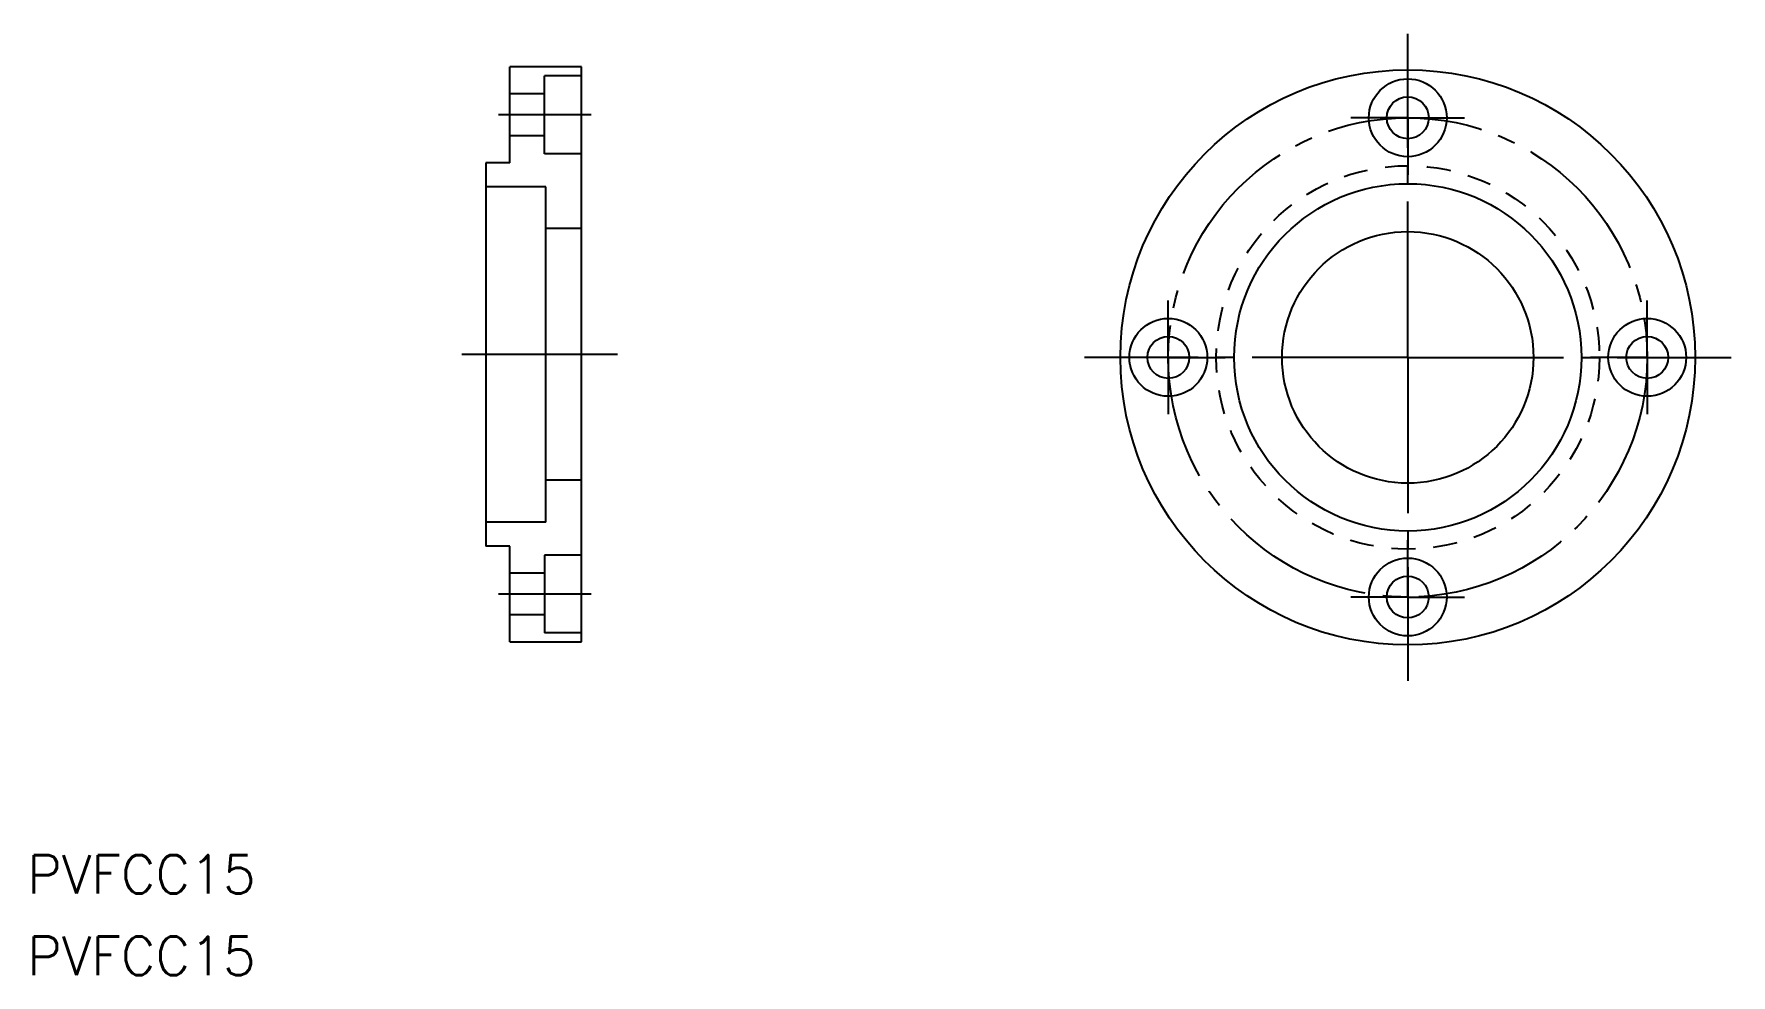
# Model space of a CAD drawing. Extents: x 24 to 166, y 567 to 645.
import ezdxf

# ---------------------------------------------------------------- set-up
doc = ezdxf.new("R2010")
doc.units = 0
doc.linetypes.add('CENTER', pattern=[17.5, 13, -1.5, 1.5, -1.5])
doc.linetypes.add('DASHED', pattern=[3.5, 2, -1.5])
doc.layers.get('0').update_dxf_attribs({"linetype": 'CONTINUOUS'})
doc.layers.add('CENTER', color=1, linetype='CENTER')
doc.styles.get("Standard").update_dxf_attribs({"font": 'txt.shx', "bigfont": '@extfont2.shx'})

msp = doc.modelspace()

# ---------------------------------------------------------------- linework, layer by layer
at = {"color": 7, "linetype": 'CONTINUOUS'}
for p, q in [((64.18, 634.74), (64.18, 642.74)), ((70.18, 642.74), (64.18, 642.74)), ((70.18, 594.74), (70.18, 642.74)), ((67.08, 635.49), (67.08, 641.99)), ((70.18, 641.99), (67.08, 641.99)), ((67.08, 640.49), (64.18, 640.49)), ((67.08, 636.99), (64.18, 636.99)), ((70.18, 635.49), (67.08, 635.49)), ((64.18, 634.74), (62.18, 634.74)), ((62.18, 634.74), (62.18, 602.74)), ((67.18, 632.74), (62.18, 632.74)), ((67.18, 604.74), (67.18, 632.74)), ((70.18, 629.24), (67.18, 629.24)), ((70.18, 608.24), (67.18, 608.24)), ((67.18, 604.74), (62.18, 604.74)), ((64.18, 602.74), (62.18, 602.74)), ((64.18, 594.74), (64.18, 602.74)), ((67.08, 601.99), (67.08, 595.49)), ((70.18, 601.99), (67.08, 601.99)), ((67.08, 600.49), (64.18, 600.49)), ((67.08, 596.99), (64.18, 596.99)), ((70.18, 595.49), (67.08, 595.49)), ((64.18, 594.74), (70.18, 594.74))]:
    msp.add_line(p, q, dxfattribs=at)
for centre, radius in [((139.18, 618.49), 24), ((139.18, 638.49), 3.25), ((139.18, 638.49), 1.75), ((139.18, 618.49), 14.5), ((139.18, 618.49), 10.5), ((119.18, 618.49), 3.25), ((159.18, 618.49), 3.25), ((119.18, 618.49), 1.75), ((159.18, 618.49), 1.75), ((139.18, 598.49), 3.25), ((139.18, 598.49), 1.75)]:
    msp.add_circle(centre, radius, dxfattribs=at)
at = {"color": 3, "linetype": 'DASHED'}
msp.add_circle((139.18, 618.49), 16, dxfattribs=at)
at = {"layer": 'CENTER', "color": 1, "linetype": 'CENTER'}
for p, q in [((139.18, 618.49), (139.18, 645.49)), ((139.18, 638.49), (139.18, 643.24)), ((70.98, 638.74), (63.25, 638.74)), ((139.18, 638.49), (134.43, 638.49)), ((139.18, 638.49), (143.93, 638.49)), ((139.18, 638.49), (139.18, 633.74)), ((119.18, 618.49), (119.18, 623.24)), ((159.18, 618.49), (159.18, 623.24)), ((73.18, 618.74), (59.18, 618.74)), ((139.18, 618.49), (112.18, 618.49)), ((119.18, 618.49), (114.43, 618.49)), ((119.18, 618.49), (123.93, 618.49)), ((119.18, 618.49), (119.18, 613.74)), ((139.18, 618.49), (166.18, 618.49)), ((139.18, 618.49), (139.18, 591.49)), ((159.18, 618.49), (154.43, 618.49)), ((159.18, 618.49), (163.93, 618.49)), ((159.18, 618.49), (159.18, 613.74)), ((139.18, 598.49), (139.18, 603.24)), ((70.98, 598.74), (63.25, 598.74)), ((139.18, 598.49), (134.43, 598.49)), ((139.18, 598.49), (139.18, 593.74)), ((139.18, 598.49), (143.93, 598.49))]:
    msp.add_line(p, q, dxfattribs=at)
msp.add_circle((139.18, 618.49), 20, dxfattribs=at)

# ---------------------------------------------------------------- texts
at = {"color": 7, "linetype": 'CONTINUOUS'}
for p in [(23.89, 573.75), (23.89, 566.94)]:
    msp.add_text('PVFCC15', height=3.2, dxfattribs=at).set_placement(p)

doc.saveas('drawing.dxf')
